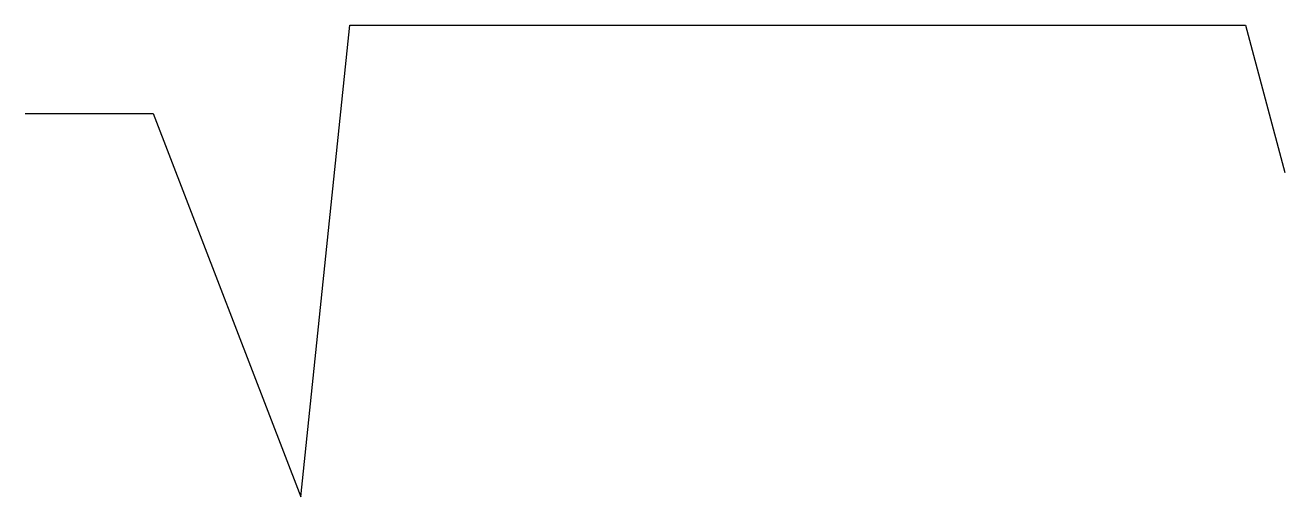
# Model space of a CAD drawing. Extents: x 128 to 467, y 149 to 441.
# Drawn here: x 417.608 to 418.179, y 428.748 to 428.962 of the extents above.
import ezdxf

# ---------------------------------------------------------------- set-up
doc = ezdxf.new("R2010")
doc.units = 0
doc.layers.add('T1', color=3, linetype='CONTINUOUS')

msp = doc.modelspace()

# ---------------------------------------------------------------- linework, layer by layer
at = {"layer": 'T1'}
for p, q in [((417.7328, 428.74781), (417.75513, 428.96197)), ((417.75513, 428.96197), (418.16144, 428.96197)), ((418.16144, 428.96197), (418.1793, 428.89504)), ((417.60778, 428.92181), (417.66583, 428.92181)), ((417.66583, 428.92181), (417.7328, 428.74781))]:
    msp.add_line(p, q, dxfattribs=at)

doc.saveas('drawing.dxf')
